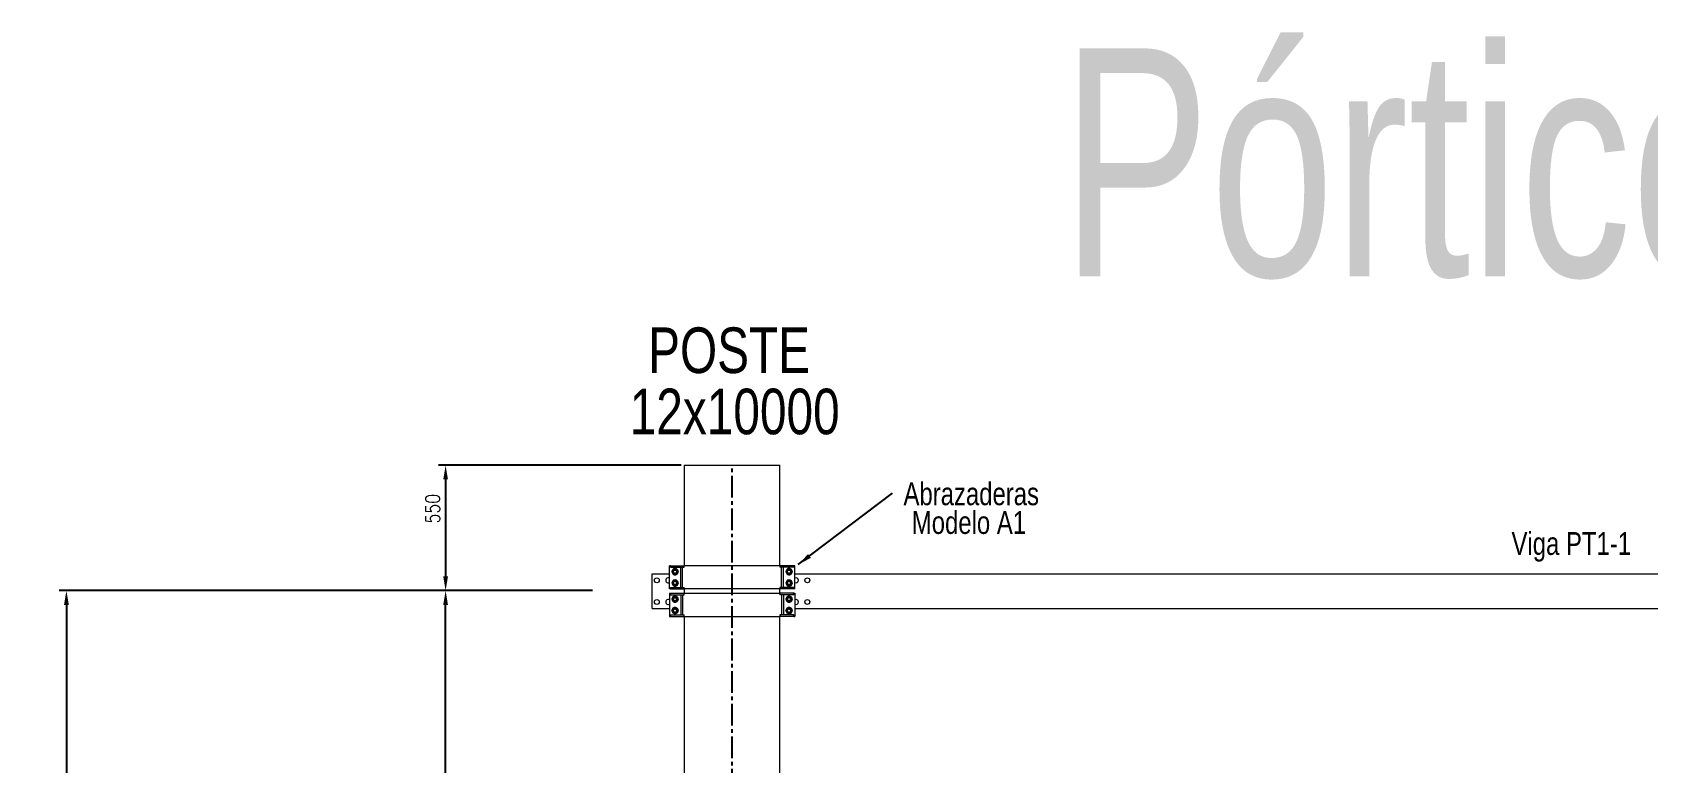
# Model space of a CAD drawing. Header units: millimetres. Extents: x 1587714 to 3094800, y -694377 to -413614.
# Drawn here: x 2022014 to 2029101, y -550489 to -547281 of the extents above; entities that cross this region are included whole.
import ezdxf
from ezdxf.enums import TextEntityAlignment as Align

# ---------------------------------------------------------------- set-up
doc = ezdxf.new("R2010")
doc.units = ezdxf.units.MM
doc.linetypes.add('CENTER2', pattern=[28.575, 19.05, -3.175, 3.175, -3.175])
for name, color, linetype in [('0_EJES', 1, 'CENTER2'), ('M0_EQUIPOS', 7, 'Continuous'), ('M2_PLBULONES', 2, 'Continuous'), ('M_DIM', 1, 'Continuous'), ('Textos catenaria', 7, 'Continuous')]:
    doc.layers.add(name, color=color, linetype=linetype)
doc.styles.add('ARIAL', font='arial.ttf', dxfattribs={"width": 0.8})
doc.styles.add('ROMANS', font='arial.ttf', dxfattribs={"width": 0.7})
doc.styles.add('STYLE-MSF', font='simplex.shx', dxfattribs={"width": 0.8})
doc.dimstyles.new('DIM1-25', dxfattribs={"dimscale": 25, "dimtxt": 2.5, "dimasz": 2.5, "dimexe": 1.25, "dimexo": 0.5, "dimgap": 1, "dimtad": 1, "dimdec": 1, "dimtxsty": 'STYLE-MSF', "dimcen": 2.5, "dimclrd": 8, "dimclre": 8, "dimclrt": 3, "dimaunit": 1, "dimadec": 1, "dimazin": 2, "dimtfac": 1, "dimtdec": 1, "dimtmove": 0, "dimatfit": 3, "dimfxl": 1, "dimlwd": -1, "dimlwe": -1, "dimarcsym": 0})

# ---------------------------------------------------------------- blocks, each defined once
blk = doc.blocks.new('*D104')
at = {"layer": 'Defpoints', "color": 0}
for p in [(2023826.2, -549729.8), (2024482.5, -549729.8), (2024482.5, -551919.8)]:
    blk.add_point(p, dxfattribs=at)
at = {"layer": 'M_DIM', "color": 8}
for p, q in [((2024470, -549729.8), (2023794.9, -549729.8)), ((2023826.2, -551857.3), (2023826.2, -549792.3)), ((2024470, -551919.8), (2023794.9, -551919.8))]:
    blk.add_line(p, q, dxfattribs=at)
for points in [[(2023815.8, -549792.3), (2023836.6, -549792.3), (2023826.2, -549729.8)], [(2023815.8, -551857.3), (2023836.6, -551857.3), (2023826.2, -551919.8)]]:
    blk.add_solid(points, dxfattribs=at)
at = {"layer": 'M_DIM', "color": 3, "insert": (2023769.9, -550824.8), "char_height": 62.5, "attachment_point": 5, "rotation": 90, "style": 'STYLE-MSF'}
blk.add_mtext('2190', dxfattribs=at)
blk = doc.blocks.new('*D105')
at = {"layer": 'Defpoints', "color": 0}
for p in [(2024482.5, -549729.8), (2022163.8, -558729.8), (2022163.8, -558729.8)]:
    blk.add_point(p, dxfattribs=at)
at = {"layer": 'M_DIM', "color": 8}
for p, q in [((2024470, -549729.8), (2022132.5, -549729.8)), ((2022163.8, -549792.3), (2022163.8, -558667.3)), ((2022151.3, -558729.8), (2022132.5, -558729.8))]:
    blk.add_line(p, q, dxfattribs=at)
for points in [[(2022153.3, -549792.3), (2022174.2, -549792.3), (2022163.8, -549729.8)], [(2022153.3, -558667.3), (2022174.2, -558667.3), (2022163.8, -558729.8)]]:
    blk.add_solid(points, dxfattribs=at)
at = {"layer": 'M_DIM', "color": 3, "insert": (2022107.5, -554229.8), "char_height": 62.5, "attachment_point": 5, "rotation": 90, "style": 'STYLE-MSF'}
blk.add_mtext('H7= 9000', dxfattribs=at)
blk = doc.blocks.new('*D106')
at = {"layer": 'Defpoints', "color": 0}
for p in [(2024872.1, -549179.8), (2023826.2, -549729.8), (2024482.5, -549729.8)]:
    blk.add_point(p, dxfattribs=at)
at = {"layer": 'M_DIM', "color": 8}
for p, q in [((2024859.6, -549179.8), (2023794.9, -549179.8)), ((2023826.2, -549242.3), (2023826.2, -549667.3)), ((2024470, -549729.8), (2023794.9, -549729.8))]:
    blk.add_line(p, q, dxfattribs=at)
for points in [[(2023815.8, -549242.3), (2023836.6, -549242.3), (2023826.2, -549179.8)], [(2023815.8, -549667.3), (2023836.6, -549667.3), (2023826.2, -549729.8)]]:
    blk.add_solid(points, dxfattribs=at)
at = {"layer": 'M_DIM', "color": 3, "insert": (2023769.9, -549370.3), "char_height": 62.5, "attachment_point": 5, "rotation": 90, "style": 'STYLE-MSF'}
blk.add_mtext('550', dxfattribs=at)

msp = doc.modelspace()

# ---------------------------------------------------------------- linework, layer by layer
at = {"layer": '0_EJES', "ltscale": 5}
msp.add_line((2025082.082, -561179.822), (2025082.082, -549179.822), dxfattribs=at)
at = {"layer": 'M0_EQUIPOS', "color": 1, "linetype": 'Continuous', "lineweight": 15}
for p, q in [((2024872.0819, -549179.822), (2024872.0819, -549620.7218)), ((2024872.0819, -549179.822), (2025292.082, -549179.822)), ((2025292.082, -549620.7218), (2025292.082, -549179.822)), ((2025292.082, -549620.7218), (2025292.082, -549579.822)), ((2024872.0819, -549842.9221), (2024872.0819, -551869.0219)), ((2025292.082, -550807.4846), (2025292.082, -549842.9221)), ((2025292.082, -551849.822), (2025292.082, -549842.9221))]:
    msp.add_line(p, q, dxfattribs=at)
at = {"layer": 'M0_EQUIPOS', "linetype": 'Continuous', "lineweight": 15}
for p, q in [((2024732.0825, -549808.022), (2024732.0825, -549655.6219)), ((2024732.0825, -549655.6219), (2024807.0823, -549655.6219)), ((2024807.0823, -549722.3219), (2024807.0823, -549620.7218)), ((2024811.6848, -549620.7218), (2024807.0823, -549620.7218)), ((2024811.6848, -549620.7218), (2024811.6848, -549627.0718)), ((2024811.6848, -549620.7218), (2024812.0653, -549620.7218)), ((2024811.6848, -549627.0718), (2024812.0653, -549627.0718)), ((2024812.0653, -549620.7218), (2024812.0653, -549627.0718)), ((2024812.0653, -549620.7218), (2024870.3691, -549620.7218)), ((2024812.0653, -549627.0718), (2024870.3691, -549627.0718)), ((2024856.7917, -549715.9719), (2024856.7917, -549627.0718)), ((2024864.7167, -549715.9719), (2024864.7167, -549627.0718)), ((2024870.3691, -549620.7218), (2024870.3691, -549627.0718)), ((2024870.3691, -549620.7218), (2024871.9894, -549620.7218)), ((2024870.3691, -549627.0718), (2024871.9894, -549627.0718)), ((2024871.9894, -549627.0718), (2024871.9894, -549620.7218)), ((2025292.1745, -549620.7218), (2024871.9894, -549620.7218)), ((2025292.1745, -549620.7218), (2025292.1745, -549627.0718)), ((2025293.7948, -549620.7218), (2025292.1745, -549620.7218)), ((2025293.7948, -549627.0718), (2025292.1745, -549627.0718)), ((2025293.7948, -549627.0718), (2025293.7948, -549620.7218)), ((2025352.0991, -549620.7218), (2025293.7948, -549620.7218)), ((2025352.0991, -549627.0718), (2025293.7948, -549627.0718)), ((2025299.4472, -549715.9719), (2025299.4472, -549627.0718)), ((2025307.3727, -549715.9719), (2025307.3727, -549627.0718)), ((2025352.0991, -549627.0718), (2025352.0991, -549620.7218)), ((2025352.4787, -549620.7218), (2025352.0991, -549620.7218)), ((2025352.4787, -549627.0718), (2025352.0991, -549627.0718)), ((2025352.4787, -549627.0718), (2025352.4787, -549620.7218)), ((2025357.082, -549620.7218), (2025352.4787, -549620.7218)), ((2025357.082, -549722.3219), (2025357.082, -549620.7218)), ((2025357.082, -549655.6219), (2025357.082, -549620.7218)), ((2025357.082, -549655.6219), (2032727.082, -549655.6219)), ((2025357.082, -549693.8385), (2025357.082, -549674.8056)), ((2024811.6848, -549722.3219), (2024807.0823, -549722.3219)), ((2024807.0823, -549741.322), (2024807.0823, -549842.9221)), ((2024807.0823, -549741.322), (2024811.6857, -549741.322)), ((2024811.6848, -549715.9719), (2024811.6848, -549722.3219)), ((2024811.6848, -549715.9719), (2024812.0653, -549715.9719)), ((2024811.6848, -549722.3219), (2024812.0653, -549722.3219)), ((2024811.6857, -549741.322), (2024811.6857, -549747.672)), ((2024811.6857, -549741.322), (2024812.0653, -549741.322)), ((2024811.6857, -549747.672), (2024812.0653, -549747.672)), ((2024812.0653, -549715.9719), (2024812.0653, -549722.3219)), ((2024812.0653, -549715.9719), (2024870.3691, -549715.9719)), ((2024812.0653, -549722.3219), (2024870.3691, -549722.3219)), ((2024812.0653, -549741.322), (2024812.0653, -549747.672)), ((2024812.0653, -549741.322), (2024870.3691, -549741.322)), ((2024812.0653, -549747.672), (2024870.3691, -549747.672)), ((2024856.7917, -549747.672), (2024856.7917, -549836.5721)), ((2024864.7167, -549747.672), (2024864.7167, -549836.5721)), ((2024870.3691, -549715.9719), (2024870.3691, -549722.3219)), ((2024870.3691, -549715.9719), (2024871.9894, -549715.9719)), ((2024870.3691, -549722.3219), (2024871.9894, -549722.3219)), ((2024870.3691, -549741.322), (2024870.3691, -549747.672)), ((2024870.3691, -549741.322), (2024871.9894, -549741.322)), ((2024870.3691, -549747.672), (2024871.9894, -549747.672)), ((2024871.9894, -549722.3219), (2024871.9894, -549715.9719)), ((2025292.1745, -549722.3219), (2024871.9894, -549722.3219)), ((2024871.9894, -549747.672), (2024871.9894, -549741.322)), ((2024871.9894, -549741.322), (2025292.1745, -549741.322)), ((2024872.0819, -549722.3219), (2024872.0819, -549741.322)), ((2025292.082, -549741.322), (2025292.082, -549722.3219)), ((2025292.1745, -549715.9719), (2025292.1745, -549722.3219)), ((2025293.7948, -549715.9719), (2025292.1745, -549715.9719)), ((2025293.7948, -549722.3219), (2025292.1745, -549722.3219)), ((2025292.1745, -549741.322), (2025292.1745, -549747.672)), ((2025293.7948, -549741.322), (2025292.1745, -549741.322)), ((2025293.7948, -549747.672), (2025292.1745, -549747.672)), ((2025293.7948, -549722.3219), (2025293.7948, -549715.9719)), ((2025352.0991, -549715.9719), (2025293.7948, -549715.9719)), ((2025352.0991, -549722.3219), (2025293.7948, -549722.3219)), ((2025293.7948, -549747.672), (2025293.7948, -549741.322)), ((2025352.0991, -549741.322), (2025293.7948, -549741.322)), ((2025352.0991, -549747.672), (2025293.7948, -549747.672)), ((2025299.4472, -549747.672), (2025299.4472, -549836.5721)), ((2025307.3727, -549747.672), (2025307.3727, -549836.5721)), ((2025352.0991, -549722.3219), (2025352.0991, -549715.9719)), ((2025352.4787, -549715.9719), (2025352.0991, -549715.9719)), ((2025352.4787, -549722.3219), (2025352.0991, -549722.3219)), ((2025352.0991, -549747.672), (2025352.0991, -549741.322)), ((2025352.4787, -549741.322), (2025352.0991, -549741.322)), ((2025352.4787, -549747.672), (2025352.0991, -549747.672)), ((2025352.4787, -549722.3219), (2025352.4787, -549715.9719)), ((2025357.082, -549722.3219), (2025352.4787, -549722.3219)), ((2025352.4787, -549747.672), (2025352.4787, -549741.322)), ((2025352.4787, -549741.322), (2025357.082, -549741.322)), ((2025357.082, -549741.322), (2025357.082, -549842.9221)), ((2024732.0825, -549808.022), (2024807.0823, -549808.022)), ((2025357.082, -549808.022), (2032727.0821, -549808.022)), ((2024807.0823, -549842.9221), (2024811.6857, -549842.9221)), ((2024811.6857, -549836.5721), (2024811.6857, -549842.9221)), ((2024811.6857, -549836.5721), (2024812.0653, -549836.5721)), ((2024811.6857, -549842.9221), (2024812.0653, -549842.9221)), ((2024812.0653, -549836.5721), (2024812.0653, -549842.9221)), ((2024812.0653, -549836.5721), (2024870.3691, -549836.5721)), ((2024812.0653, -549842.9221), (2024870.3691, -549842.9221)), ((2024870.3691, -549836.5721), (2024870.3691, -549842.9221)), ((2024870.3691, -549836.5721), (2024871.9894, -549836.5721)), ((2024870.3691, -549842.9221), (2024871.9894, -549842.9221)), ((2024871.9894, -549842.9221), (2024871.9894, -549836.5721)), ((2024871.9894, -549842.9221), (2025292.1745, -549842.9221)), ((2025292.1745, -549836.5721), (2025292.1745, -549842.9221)), ((2025293.7948, -549836.5721), (2025292.1745, -549836.5721)), ((2025293.7948, -549842.9221), (2025292.1745, -549842.9221)), ((2025293.7948, -549842.9221), (2025293.7948, -549836.5721)), ((2025352.0991, -549836.5721), (2025293.7948, -549836.5721)), ((2025352.0991, -549842.9221), (2025293.7948, -549842.9221)), ((2025352.0991, -549842.9221), (2025352.0991, -549836.5721)), ((2025352.4787, -549836.5721), (2025352.0991, -549836.5721)), ((2025352.4787, -549842.9221), (2025352.0991, -549842.9221)), ((2025352.4787, -549842.9221), (2025352.4787, -549836.5721)), ((2025352.4787, -549842.9221), (2025357.082, -549842.9221))]:
    msp.add_line(p, q, dxfattribs=at)
at = {"layer": 'M0_EQUIPOS', "color": 1, "linetype": 'Continuous', "lineweight": 15, "flags": 128}
msp.add_lwpolyline([(2025292.082, -549579.822), (2025292.082, -549579.822)], dxfattribs=at)
at = {"layer": 'M0_EQUIPOS', "linetype": 'Continuous', "lineweight": 15, "flags": 128}
msp.add_lwpolyline([(2025357.082, -549620.7218), (2025357.082, -549620.7218)], dxfattribs=at)
at = {"layer": 'M0_EQUIPOS', "linetype": 'Continuous', "lineweight": 15}
for centre in [(2024752.0821, -549684.322), (2025412.0821, -549684.322), (2024752.0821, -549779.322), (2025412.0821, -549779.322)]:
    msp.add_circle(centre, 10.75, dxfattribs=at)
for centre, start, end in [((2024802.0821, -549684.322), 62.28198131, 297.71801869), ((2025362.0821, -549684.322), 0, 117.71747669), ((2025362.0821, -549684.322), 242.28252331, 0), ((2024802.0821, -549779.322), 62.28226308, 297.71773692), ((2025362.0821, -549779.322), 0, 117.71775846), ((2025362.0821, -549779.322), 242.28224154, 0)]:
    msp.add_arc(centre, 10.75, start, end, dxfattribs=at)
at = {"layer": 'M2_PLBULONES', "linetype": 'Continuous', "lineweight": 15}
for p, q in [((2024841.5243, -549654.1681), (2024842.7316, -549655.1456)), ((2024842.4741, -549652.522), (2024843.9495, -549653.3737)), ((2025341.5238, -549654.1681), (2025342.7316, -549655.1456)), ((2025342.4741, -549652.522), (2025343.9495, -549653.3737)), ((2024841.5243, -549704.1678), (2024842.7316, -549705.1458)), ((2024842.4741, -549702.5222), (2024843.9495, -549703.3738)), ((2025341.5238, -549704.1678), (2025342.7316, -549705.1458)), ((2025342.4741, -549702.5222), (2025343.9495, -549703.3738)), ((2024821.6898, -549761.1222), (2024820.2144, -549760.2705)), ((2024821.6898, -549811.1219), (2024820.2144, -549810.2702)), ((2024822.6396, -549759.4761), (2024821.4323, -549758.4981)), ((2024822.6396, -549809.4758), (2024821.4323, -549808.4983)), ((2025321.6898, -549761.1222), (2025320.2144, -549760.2705)), ((2025321.6898, -549811.1219), (2025320.2144, -549810.2702)), ((2025322.6401, -549759.4761), (2025321.4327, -549758.4981)), ((2025322.6401, -549809.4758), (2025321.4327, -549808.4983))]:
    msp.add_line(p, q, dxfattribs=at)
for centre, radius in [((2024832.082, -549646.522), 8), ((2024832.082, -549646.522), 6.8985), ((2025332.082, -549646.522), 8), ((2025332.082, -549646.522), 6.8985), ((2024832.082, -549696.522), 8), ((2024832.082, -549696.522), 6.8985), ((2025332.082, -549696.522), 8), ((2025332.082, -549696.522), 6.8985), ((2024832.0821, -549767.122), 8), ((2024832.0821, -549817.122), 8), ((2024832.0821, -549767.122), 6.8985), ((2024832.0821, -549817.122), 6.8985), ((2025332.0821, -549767.122), 8), ((2025332.0821, -549817.122), 8), ((2025332.0821, -549767.122), 6.8985), ((2025332.0821, -549817.122), 6.8985)]:
    msp.add_circle(centre, radius, dxfattribs=at)
for centre, radius, start, end in [((2024832.082, -549646.522), 13.7033, 122.31893797, 177.68910133), ((2024832.082, -549646.522), 13.7033, 182.44451243, 237.53287149), ((2024832.082, -549646.522), 12, 150, 210), ((2024832.082, -549646.522), 12, 90, 150), ((2024832.082, -549646.522), 12, 210, 270), ((2024832.082, -549696.522), 12, 90, 150), ((2024832.082, -549646.522), 13.7033, 61.24114836, 118.42883703), ((2024832.082, -549696.522), 13.7033, 61.24114836, 118.42883703), ((2024832.082, -549646.522), 13.7033, 241.86369027, 298.43556847), ((2024832.082, -549646.522), 12, 30, 90), ((2024832.082, -549646.522), 12, 270, 330), ((2024832.082, -549696.522), 12, 30, 90), ((2024832.082, -549646.522), 13.7033, 301.56654859, 321), ((2024832.082, -549646.522), 13.7033, 2.11359695, 57.97025944), ((2024832.082, -549646.522), 12, 330, 30), ((2024832.082, -549646.522), 13.7033, 330, 357.49771208), ((2025332.082, -549646.522), 13.7033, 122.31893797, 177.68910133), ((2025332.082, -549646.522), 13.7033, 182.44451243, 237.53287149), ((2025332.082, -549646.522), 12, 150, 210), ((2025332.082, -549646.522), 12, 90, 150), ((2025332.082, -549646.522), 12, 210, 270), ((2025332.082, -549696.522), 12, 90, 150), ((2025332.082, -549646.522), 13.7033, 61.12810378, 118.87189622), ((2025332.082, -549696.522), 13.7033, 61.12810378, 118.87189622), ((2025332.082, -549646.522), 13.7033, 241.86369027, 298.87189622), ((2025332.082, -549646.522), 12, 30, 90), ((2025332.082, -549646.522), 12, 270, 330), ((2025332.082, -549696.522), 12, 30, 90), ((2025332.082, -549646.522), 13.7033, 301.12810379, 321), ((2025332.082, -549646.522), 13.7033, 2.11359695, 57.97025944), ((2025332.082, -549646.522), 12, 330, 30), ((2025332.082, -549646.522), 13.7033, 330, 357.49771208), ((2024832.082, -549696.522), 13.7033, 122.31893797, 177.68910133), ((2024832.082, -549696.522), 13.7033, 182.44451243, 237.53287149), ((2024832.082, -549696.522), 12, 150, 210), ((2024832.0821, -549767.122), 13.7033, 121.56654859, 141), ((2024832.082, -549696.522), 12, 210, 270), ((2024832.0821, -549767.122), 12, 90, 150), ((2024832.0821, -549767.122), 13.7033, 61.86369027, 118.43556847), ((2024832.082, -549696.522), 13.7033, 241.86369027, 298.43556847), ((2024832.082, -549696.522), 12, 270, 330), ((2024832.0821, -549767.122), 12, 30, 90), ((2024832.082, -549696.522), 13.7033, 301.56654859, 321), ((2024832.082, -549696.522), 13.7033, 2.11359695, 57.97025944), ((2024832.082, -549696.522), 12, 330, 30), ((2024832.082, -549696.522), 13.7033, 330, 357.49771208), ((2025332.082, -549696.522), 13.7033, 122.31893797, 177.68910133), ((2025332.082, -549696.522), 13.7033, 182.44451243, 237.53287149), ((2025332.082, -549696.522), 12, 150, 210), ((2025332.0821, -549767.122), 13.7033, 121.56654859, 141), ((2025332.082, -549696.522), 12, 210, 270), ((2025332.0821, -549767.122), 12, 90, 150), ((2025332.0821, -549767.122), 13.7033, 61.86369027, 118.43556847), ((2025332.082, -549696.522), 13.7033, 241.86369027, 298.87189622), ((2025332.082, -549696.522), 12, 270, 330), ((2025332.0821, -549767.122), 12, 30, 90), ((2025332.082, -549696.522), 13.7033, 301.12810379, 321), ((2025332.082, -549696.522), 13.7033, 2.11359695, 57.97025944), ((2025332.082, -549696.522), 12, 330, 30), ((2025332.082, -549696.522), 13.7033, 330, 357.49771208), ((2024832.0821, -549767.122), 13.7033, 182.11359695, 237.97025944), ((2024832.0821, -549817.122), 13.7033, 182.11359695, 237.97025944), ((2024832.0821, -549767.122), 13.7033, 150, 177.49771208), ((2024832.0821, -549817.122), 13.7033, 150, 177.49771208), ((2024832.0821, -549767.122), 12, 150, 210), ((2024832.0821, -549817.122), 12, 150, 210), ((2024832.0821, -549817.122), 13.7033, 121.56654859, 141), ((2024832.0821, -549767.122), 12, 210, 270), ((2024832.0821, -549817.122), 12, 90, 150), ((2024832.0821, -549817.122), 12, 210, 270), ((2024832.0821, -549767.122), 13.7033, 241.24114836, 298.42883703), ((2024832.0821, -549817.122), 13.7033, 61.86369027, 118.43556847), ((2024832.0821, -549767.122), 12, 270, 330), ((2024832.0821, -549817.122), 12, 30, 90), ((2024832.0821, -549817.122), 12, 270, 330), ((2024832.0821, -549767.122), 13.7033, 302.31893797, 357.68910133), ((2024832.0821, -549817.122), 13.7033, 302.31893797, 357.68910133), ((2024832.0821, -549767.122), 13.7033, 2.44451243, 57.53287149), ((2024832.0821, -549817.122), 13.7033, 2.44451243, 57.53287149), ((2024832.0821, -549767.122), 12, 330, 30), ((2024832.0821, -549817.122), 12, 330, 30), ((2025332.0821, -549767.122), 13.7033, 182.11359695, 237.97025944), ((2025332.0821, -549817.122), 13.7033, 182.11359695, 237.97025944), ((2025332.0821, -549767.122), 13.7033, 150, 177.49771208), ((2025332.0821, -549817.122), 13.7033, 150, 177.49771208), ((2025332.0821, -549767.122), 12, 150, 210), ((2025332.0821, -549817.122), 12, 150, 210), ((2025332.0821, -549817.122), 13.7033, 121.56654859, 141), ((2025332.0821, -549767.122), 12, 210, 270), ((2025332.0821, -549817.122), 12, 90, 150), ((2025332.0821, -549817.122), 12, 210, 270), ((2025332.0821, -549767.122), 13.7033, 241.24114836, 298.42883703), ((2025332.0821, -549817.122), 13.7033, 61.86369027, 118.43556847), ((2025332.0821, -549767.122), 12, 270, 330), ((2025332.0821, -549817.122), 12, 30, 90), ((2025332.0821, -549817.122), 12, 270, 330), ((2025332.0821, -549767.122), 13.7033, 302.31893797, 357.68910133), ((2025332.0821, -549817.122), 13.7033, 302.31893797, 357.68910133), ((2025332.0821, -549767.122), 13.7033, 2.44451243, 57.53287149), ((2025332.0821, -549817.122), 13.7033, 2.44451243, 57.53287149), ((2025332.0821, -549767.122), 12, 330, 30), ((2025332.0821, -549817.122), 12, 330, 30), ((2024832.0821, -549817.122), 13.7033, 241.24114836, 298.42883703), ((2025332.0821, -549817.122), 13.7033, 241.24114836, 298.42883703)]:
    msp.add_arc(centre, radius, start, end, dxfattribs=at)
for points, knots in [([(2024818.226, -549646.522), (2024818.7884, -549645.5475), (2024819.9234, -549643.5805), (2024821.0974, -549641.5477), (2024821.6898, -549640.5219)], [0, 0, 0, 0, 0.495443141, 1, 1, 1, 1]), ([(2024818.226, -549646.522), (2024818.5165, -549647.0258), (2024819.6446, -549648.9821), (2024820.8183, -549651.0136), (2024821.6898, -549652.522)], [0, 0, 0, 0, 0.25751606, 1, 1, 1, 1]), ([(2024821.6898, -549640.5219), (2024821.7718, -549640.3797), (2024822.3929, -549639.3023), (2024823.5665, -549637.2724), (2024824.6213, -549635.4443), (2024825.1535, -549634.5219)], [0, 0, 0, 0, 0.070082592, 0.530790024, 1, 1, 1, 1]), ([(2024821.6898, -549652.522), (2024822.0046, -549653.0675), (2024823.1767, -549655.0987), (2024824.3184, -549657.0759), (2024825.1535, -549658.5221)], [0, 0, 0, 0, 0.268585812, 1, 1, 1, 1]), ([(2024821.6898, -549690.5221), (2024821.7718, -549690.3799), (2024822.3929, -549689.3025), (2024823.5665, -549687.2726), (2024824.6213, -549685.4445), (2024825.1535, -549684.5221)], [0, 0, 0, 0, 0.070082592, 0.530790024, 1, 1, 1, 1]), ([(2024825.1535, -549634.5219), (2024826.2789, -549634.5219), (2024828.55, -549634.5219), (2024830.8977, -549634.5219), (2024832.082, -549634.5219)], [0, 0, 0, 0, 0.495546871, 1, 1, 1, 1]), ([(2024832.082, -549658.5221), (2024831.9176, -549658.5221), (2024830.674, -549658.5221), (2024828.3291, -549658.5221), (2024826.2186, -549658.5221), (2024825.1535, -549658.5221)], [0, 0, 0, 0, 0.070140373, 0.530766063, 1, 1, 1, 1]), ([(2024825.1535, -549684.5221), (2024826.2789, -549684.5221), (2024828.55, -549684.5221), (2024830.8977, -549684.5221), (2024832.082, -549684.5221)], [0, 0, 0, 0, 0.495546871, 1, 1, 1, 1]), ([(2024832.082, -549634.5219), (2024832.2463, -549634.5219), (2024833.4899, -549634.5219), (2024835.8348, -549634.5219), (2024837.9453, -549634.5219), (2024839.0104, -549634.5219)], [0, 0, 0, 0, 0.070140373, 0.530766063, 1, 1, 1, 1]), ([(2024839.0104, -549658.5221), (2024837.8853, -549658.5221), (2024835.6142, -549658.5221), (2024833.2666, -549658.5221), (2024832.082, -549658.5221)], [0, 0, 0, 0, 0.4954131461, 1, 1, 1, 1]), ([(2024832.082, -549684.5221), (2024832.2463, -549684.5221), (2024833.4899, -549684.5221), (2024835.8348, -549684.5221), (2024837.9453, -549684.5221), (2024839.0104, -549684.5221)], [0, 0, 0, 0, 0.070140373, 0.530766063, 1, 1, 1, 1]), ([(2024839.0104, -549634.5219), (2024839.3013, -549635.0257), (2024840.4304, -549636.9814), (2024841.6034, -549639.0134), (2024842.4741, -549640.5219)], [0, 0, 0, 0, 0.2575822, 1, 1, 1, 1]), ([(2024842.4741, -549652.522), (2024842.3921, -549652.6643), (2024841.771, -549653.7417), (2024840.5974, -549655.7716), (2024839.5426, -549657.5997), (2024839.0104, -549658.5221)], [0, 0, 0, 0, 0.070082592, 0.530790024, 1, 1, 1, 1]), ([(2024839.0104, -549684.5221), (2024839.3013, -549685.0257), (2024840.4307, -549686.9812), (2024841.6034, -549689.0133), (2024842.4741, -549690.5221)], [0, 0, 0, 0, 0.257524906, 1, 1, 1, 1]), ([(2024842.4741, -549640.5219), (2024842.7893, -549641.0674), (2024843.9625, -549643.0981), (2024845.104, -549645.0757), (2024845.9388, -549646.522)], [0, 0, 0, 0, 0.268635403, 1, 1, 1, 1]), ([(2024845.9388, -549646.522), (2024845.3761, -549647.4965), (2024844.2404, -549649.4632), (2024843.0664, -549651.4963), (2024842.4741, -549652.522)], [0, 0, 0, 0, 0.495476504, 1, 1, 1, 1]), ([(2025318.2255, -549646.522), (2025318.7881, -549645.5475), (2025319.9234, -549643.5807), (2025321.0974, -549641.5477), (2025321.6898, -549640.5219)], [0, 0, 0, 0, 0.495459821, 1, 1, 1, 1]), ([(2025318.2255, -549646.522), (2025318.5164, -549647.0257), (2025319.6456, -549648.9816), (2025320.8188, -549651.0135), (2025321.6898, -549652.522)], [0, 0, 0, 0, 0.257573517, 1, 1, 1, 1]), ([(2025321.6898, -549640.5219), (2025321.7719, -549640.3797), (2025322.394, -549639.3028), (2025323.566, -549637.2719), (2025324.6214, -549635.4442), (2025325.154, -549634.5219)], [0, 0, 0, 0, 0.070114168, 0.530772562, 1, 1, 1, 1]), ([(2025321.6898, -549652.522), (2025322.0047, -549653.0675), (2025323.1774, -549655.0984), (2025324.319, -549657.0758), (2025325.154, -549658.5221)], [0, 0, 0, 0, 0.2686106038, 1, 1, 1, 1]), ([(2025321.6898, -549690.5221), (2025321.7719, -549690.3799), (2025322.394, -549689.303), (2025323.566, -549687.2721), (2025324.6214, -549685.4444), (2025325.154, -549684.5221)], [0, 0, 0, 0, 0.070114168, 0.530772562, 1, 1, 1, 1]), ([(2025325.154, -549634.5219), (2025326.2791, -549634.5219), (2025328.55, -549634.5219), (2025330.8975, -549634.5219), (2025332.082, -549634.5219)], [0, 0, 0, 0, 0.495446642, 1, 1, 1, 1]), ([(2025332.082, -549658.5221), (2025331.9178, -549658.5221), (2025330.6741, -549658.5221), (2025328.3294, -549658.5221), (2025326.2189, -549658.5221), (2025325.154, -549658.5221)], [0, 0, 0, 0, 0.0700772011, 0.5308009789, 1, 1, 1, 1]), ([(2025325.154, -549684.5221), (2025326.2791, -549684.5221), (2025328.55, -549684.5221), (2025330.8975, -549684.5221), (2025332.082, -549684.5221)], [0, 0, 0, 0, 0.495446642, 1, 1, 1, 1]), ([(2025332.082, -549634.5219), (2025332.2463, -549634.5219), (2025333.4899, -549634.5219), (2025335.8348, -549634.5219), (2025337.9453, -549634.5219), (2025339.0104, -549634.5219)], [0, 0, 0, 0, 0.070140373, 0.530766063, 1, 1, 1, 1]), ([(2025339.0104, -549658.5221), (2025337.8851, -549658.5221), (2025335.6141, -549658.5221), (2025333.2664, -549658.5221), (2025332.082, -549658.5221)], [0, 0, 0, 0, 0.495480008, 1, 1, 1, 1]), ([(2025332.082, -549684.5221), (2025332.2463, -549684.5221), (2025333.4899, -549684.5221), (2025335.8348, -549684.5221), (2025337.9453, -549684.5221), (2025339.0104, -549684.5221)], [0, 0, 0, 0, 0.070140373, 0.530766063, 1, 1, 1, 1]), ([(2025339.0104, -549634.5219), (2025339.3011, -549635.0257), (2025340.4297, -549636.9817), (2025341.603, -549639.0135), (2025342.4741, -549640.5219)], [0, 0, 0, 0, 0.257549125, 1, 1, 1, 1]), ([(2025342.4741, -549652.522), (2025342.3921, -549652.6643), (2025341.771, -549653.7417), (2025340.5974, -549655.7716), (2025339.5426, -549657.5997), (2025339.0104, -549658.5221)], [0, 0, 0, 0, 0.070082592, 0.530790024, 1, 1, 1, 1]), ([(2025339.0104, -549684.5221), (2025339.3011, -549685.0257), (2025340.43, -549686.9815), (2025341.6031, -549689.0134), (2025342.4741, -549690.5221)], [0, 0, 0, 0, 0.257491826, 1, 1, 1, 1]), ([(2025342.4741, -549640.5219), (2025342.7891, -549641.0675), (2025343.9618, -549643.0983), (2025345.1034, -549645.0757), (2025345.9384, -549646.522)], [0, 0, 0, 0, 0.2686106038, 1, 1, 1, 1]), ([(2025345.9384, -549646.522), (2025345.3758, -549647.4965), (2025344.2405, -549649.4633), (2025343.0665, -549651.4963), (2025342.4741, -549652.522)], [0, 0, 0, 0, 0.495459821, 1, 1, 1, 1]), ([(2024818.226, -549696.5222), (2024818.7884, -549695.5477), (2024819.9234, -549693.5807), (2024821.0974, -549691.5478), (2024821.6898, -549690.5221)], [0, 0, 0, 0, 0.495443141, 1, 1, 1, 1]), ([(2024818.226, -549696.5222), (2024818.5165, -549697.0258), (2024819.6449, -549698.9819), (2024820.8184, -549701.0136), (2024821.6898, -549702.5222)], [0, 0, 0, 0, 0.2574587565, 1, 1, 1, 1]), ([(2024821.6898, -549702.5222), (2024822.0046, -549703.0677), (2024823.1766, -549705.0987), (2024824.3184, -549707.0758), (2024825.1535, -549708.5218)], [0, 0, 0, 0, 0.268601306, 1, 1, 1, 1]), ([(2024821.6898, -549761.1222), (2024821.7718, -549760.9799), (2024822.3929, -549759.9024), (2024823.5662, -549757.8723), (2024824.6212, -549756.0443), (2024825.1535, -549755.1221)], [0, 0, 0, 0, 0.070082505, 0.530847825, 1, 1, 1, 1]), ([(2024832.082, -549708.5218), (2024831.9176, -549708.5218), (2024830.674, -549708.5218), (2024828.3291, -549708.5218), (2024826.2186, -549708.5218), (2024825.1535, -549708.5218)], [0, 0, 0, 0, 0.070140373, 0.530766063, 1, 1, 1, 1]), ([(2024825.1535, -549755.1221), (2024826.2789, -549755.1221), (2024828.55, -549755.1221), (2024830.8977, -549755.1221), (2024832.082, -549755.1221)], [0, 0, 0, 0, 0.495546871, 1, 1, 1, 1]), ([(2024839.0104, -549708.5218), (2024837.8853, -549708.5218), (2024835.6142, -549708.5218), (2024833.2666, -549708.5218), (2024832.082, -549708.5218)], [0, 0, 0, 0, 0.4954131461, 1, 1, 1, 1]), ([(2024832.082, -549755.1221), (2024832.2463, -549755.1221), (2024833.4899, -549755.1221), (2024835.8348, -549755.1221), (2024837.9453, -549755.1221), (2024839.0104, -549755.1221)], [0, 0, 0, 0, 0.070140373, 0.530766063, 1, 1, 1, 1]), ([(2024842.4741, -549702.5222), (2024842.3921, -549702.6643), (2024841.7705, -549703.7414), (2024840.5979, -549705.7717), (2024839.5427, -549707.5996), (2024839.0104, -549708.5218)], [0, 0, 0, 0, 0.070027866, 0.530820259, 1, 1, 1, 1]), ([(2024842.4741, -549761.1222), (2024842.1593, -549760.5765), (2024840.9876, -549758.5452), (2024839.8456, -549756.5681), (2024839.0104, -549755.1221)], [0, 0, 0, 0, 0.268644259, 1, 1, 1, 1]), ([(2024842.4741, -549690.5221), (2024842.7893, -549691.0676), (2024843.9625, -549693.0983), (2024845.104, -549695.0759), (2024845.9388, -549696.5222)], [0, 0, 0, 0, 0.268635403, 1, 1, 1, 1]), ([(2024845.9388, -549696.5222), (2024845.3761, -549697.4965), (2024844.2402, -549699.4631), (2024843.0664, -549701.4963), (2024842.4741, -549702.5222)], [0, 0, 0, 0, 0.495418603, 1, 1, 1, 1]), ([(2025318.2255, -549696.5222), (2025318.7881, -549695.5477), (2025319.9234, -549693.5809), (2025321.0974, -549691.5479), (2025321.6898, -549690.5221)], [0, 0, 0, 0, 0.495459821, 1, 1, 1, 1]), ([(2025318.2255, -549696.5222), (2025318.5164, -549697.0258), (2025319.6459, -549698.9814), (2025320.8189, -549701.0134), (2025321.6898, -549702.5222)], [0, 0, 0, 0, 0.257516226, 1, 1, 1, 1]), ([(2025321.6898, -549702.5222), (2025322.0047, -549703.0677), (2025323.1773, -549705.0985), (2025324.319, -549707.0757), (2025325.154, -549708.5218)], [0, 0, 0, 0, 0.268626098, 1, 1, 1, 1]), ([(2025321.6898, -549761.1222), (2025321.7719, -549760.9799), (2025322.3941, -549759.903), (2025323.5657, -549757.8718), (2025324.6214, -549756.0442), (2025325.154, -549755.1221)], [0, 0, 0, 0, 0.070114081, 0.53083036, 1, 1, 1, 1]), ([(2025332.082, -549708.5218), (2025331.9178, -549708.5218), (2025330.6741, -549708.5218), (2025328.3294, -549708.5218), (2025326.2189, -549708.5218), (2025325.154, -549708.5218)], [0, 0, 0, 0, 0.0700772011, 0.5308009789, 1, 1, 1, 1]), ([(2025325.154, -549755.1221), (2025326.2791, -549755.1221), (2025328.55, -549755.1221), (2025330.8975, -549755.1221), (2025332.082, -549755.1221)], [0, 0, 0, 0, 0.495446642, 1, 1, 1, 1]), ([(2025339.0104, -549708.5218), (2025337.8851, -549708.5218), (2025335.6141, -549708.5218), (2025333.2664, -549708.5218), (2025332.082, -549708.5218)], [0, 0, 0, 0, 0.495480008, 1, 1, 1, 1]), ([(2025332.082, -549755.1221), (2025332.2463, -549755.1221), (2025333.4899, -549755.1221), (2025335.8348, -549755.1221), (2025337.9453, -549755.1221), (2025339.0104, -549755.1221)], [0, 0, 0, 0, 0.070140373, 0.530766063, 1, 1, 1, 1]), ([(2025342.4741, -549702.5222), (2025342.3921, -549702.6643), (2025341.7705, -549703.7414), (2025340.5979, -549705.7717), (2025339.5427, -549707.5996), (2025339.0104, -549708.5218)], [0, 0, 0, 0, 0.070027866, 0.530820259, 1, 1, 1, 1]), ([(2025342.4741, -549761.1222), (2025342.1592, -549760.5765), (2025340.9869, -549758.5455), (2025339.8453, -549756.5682), (2025339.0104, -549755.1221)], [0, 0, 0, 0, 0.268677991, 1, 1, 1, 1]), ([(2025342.4741, -549690.5221), (2025342.7891, -549691.0676), (2025343.9618, -549693.0985), (2025345.1034, -549695.0759), (2025345.9384, -549696.5222)], [0, 0, 0, 0, 0.2686106038, 1, 1, 1, 1]), ([(2025345.9384, -549696.5222), (2025345.3758, -549697.4965), (2025344.2402, -549699.4632), (2025343.0664, -549701.4963), (2025342.4741, -549702.5222)], [0, 0, 0, 0, 0.495401916, 1, 1, 1, 1]), ([(2024818.226, -549767.1222), (2024818.7884, -549766.1477), (2024819.9234, -549764.1808), (2024821.0974, -549762.1479), (2024821.6898, -549761.1222)], [0, 0, 0, 0, 0.495443141, 1, 1, 1, 1]), ([(2024821.6898, -549773.1218), (2024821.3746, -549772.5763), (2024820.2015, -549770.5459), (2024819.0605, -549768.5684), (2024818.226, -549767.1222)], [0, 0, 0, 0, 0.268668793, 1, 1, 1, 1]), ([(2024818.226, -549817.1219), (2024818.7884, -549816.1474), (2024819.9234, -549814.1805), (2024821.0974, -549812.1476), (2024821.6898, -549811.1219)], [0, 0, 0, 0, 0.495443141, 1, 1, 1, 1]), ([(2024821.6898, -549823.122), (2024821.3746, -549822.5765), (2024820.2015, -549820.546), (2024819.0605, -549818.5683), (2024818.226, -549817.1219)], [0, 0, 0, 0, 0.268653294, 1, 1, 1, 1]), ([(2024825.1535, -549779.1218), (2024824.8626, -549778.6182), (2024823.7332, -549776.6627), (2024822.5605, -549774.6306), (2024821.6898, -549773.1218)], [0, 0, 0, 0, 0.257524906, 1, 1, 1, 1]), ([(2024821.6898, -549811.1219), (2024821.7718, -549810.9796), (2024822.3929, -549809.9022), (2024823.5665, -549807.8723), (2024824.6213, -549806.0442), (2024825.1535, -549805.1218)], [0, 0, 0, 0, 0.070082592, 0.530790024, 1, 1, 1, 1]), ([(2024825.1535, -549829.122), (2024824.8627, -549828.6182), (2024823.7335, -549826.6625), (2024822.5606, -549824.6305), (2024821.6898, -549823.122)], [0, 0, 0, 0, 0.2575822, 1, 1, 1, 1]), ([(2024832.082, -549779.1218), (2024831.9176, -549779.1218), (2024830.674, -549779.1218), (2024828.3291, -549779.1218), (2024826.2186, -549779.1218), (2024825.1535, -549779.1218)], [0, 0, 0, 0, 0.070140373, 0.530766063, 1, 1, 1, 1]), ([(2024825.1535, -549805.1218), (2024826.2789, -549805.1218), (2024828.55, -549805.1218), (2024830.8977, -549805.1218), (2024832.082, -549805.1218)], [0, 0, 0, 0, 0.495546871, 1, 1, 1, 1]), ([(2024839.0104, -549779.1218), (2024837.8853, -549779.1218), (2024835.6142, -549779.1218), (2024833.2666, -549779.1218), (2024832.082, -549779.1218)], [0, 0, 0, 0, 0.4954131461, 1, 1, 1, 1]), ([(2024832.082, -549805.1218), (2024832.2463, -549805.1218), (2024833.4899, -549805.1218), (2024835.8348, -549805.1218), (2024837.9453, -549805.1218), (2024839.0104, -549805.1218)], [0, 0, 0, 0, 0.070140373, 0.530766063, 1, 1, 1, 1]), ([(2024842.4741, -549773.1218), (2024842.3921, -549773.264), (2024841.771, -549774.3416), (2024840.5977, -549776.3717), (2024839.5427, -549778.1996), (2024839.0104, -549779.1218)], [0, 0, 0, 0, 0.070082505, 0.530847825, 1, 1, 1, 1]), ([(2024842.4741, -549811.1219), (2024842.1593, -549810.5764), (2024840.9872, -549808.5452), (2024839.8455, -549806.568), (2024839.0104, -549805.1218)], [0, 0, 0, 0, 0.268585812, 1, 1, 1, 1]), ([(2024842.4741, -549823.122), (2024842.3921, -549823.2642), (2024841.771, -549824.3416), (2024840.5974, -549826.3715), (2024839.5426, -549828.1996), (2024839.0104, -549829.122)], [0, 0, 0, 0, 0.070082592, 0.530790024, 1, 1, 1, 1]), ([(2024845.9388, -549767.1222), (2024845.648, -549766.6184), (2024844.5188, -549764.6626), (2024843.3453, -549762.6307), (2024842.4741, -549761.1222)], [0, 0, 0, 0, 0.257564834, 1, 1, 1, 1]), ([(2024845.9388, -549767.1222), (2024845.3761, -549768.0965), (2024844.2403, -549770.063), (2024843.0664, -549772.096), (2024842.4741, -549773.1218)], [0, 0, 0, 0, 0.495447611, 1, 1, 1, 1]), ([(2024845.9388, -549817.1219), (2024845.648, -549816.6182), (2024844.5188, -549814.6623), (2024843.3453, -549812.6304), (2024842.4741, -549811.1219)], [0, 0, 0, 0, 0.257564834, 1, 1, 1, 1]), ([(2024845.9388, -549817.1219), (2024845.3761, -549818.0964), (2024844.2404, -549820.0631), (2024843.0664, -549822.0962), (2024842.4741, -549823.122)], [0, 0, 0, 0, 0.495476504, 1, 1, 1, 1]), ([(2025318.2255, -549767.1222), (2025318.7881, -549766.1477), (2025319.9234, -549764.1809), (2025321.0974, -549762.1479), (2025321.6898, -549761.1222)], [0, 0, 0, 0, 0.495459821, 1, 1, 1, 1]), ([(2025321.6898, -549773.1218), (2025321.3748, -549772.5763), (2025320.2022, -549770.5455), (2025319.0605, -549768.5683), (2025318.2255, -549767.1222)], [0, 0, 0, 0, 0.268626098, 1, 1, 1, 1]), ([(2025318.2255, -549817.1219), (2025318.7881, -549816.1474), (2025319.9234, -549814.1806), (2025321.0974, -549812.1476), (2025321.6898, -549811.1219)], [0, 0, 0, 0, 0.495459821, 1, 1, 1, 1]), ([(2025321.6898, -549823.122), (2025321.3748, -549822.5764), (2025320.2022, -549820.5456), (2025319.0605, -549818.5682), (2025318.2255, -549817.1219)], [0, 0, 0, 0, 0.2686106038, 1, 1, 1, 1]), ([(2025325.154, -549779.1218), (2025324.8631, -549778.6182), (2025323.7336, -549776.6626), (2025322.5607, -549774.6305), (2025321.6898, -549773.1218)], [0, 0, 0, 0, 0.257516226, 1, 1, 1, 1]), ([(2025321.6898, -549811.1219), (2025321.7719, -549810.9796), (2025322.394, -549809.9028), (2025323.566, -549807.8719), (2025324.6214, -549806.0441), (2025325.154, -549805.1218)], [0, 0, 0, 0, 0.070114168, 0.530772562, 1, 1, 1, 1]), ([(2025325.154, -549829.122), (2025324.8631, -549828.6182), (2025323.7339, -549826.6624), (2025322.5608, -549824.6305), (2025321.6898, -549823.122)], [0, 0, 0, 0, 0.257573517, 1, 1, 1, 1]), ([(2025332.082, -549779.1218), (2025331.9178, -549779.1218), (2025330.6741, -549779.1218), (2025328.3294, -549779.1218), (2025326.2189, -549779.1218), (2025325.154, -549779.1218)], [0, 0, 0, 0, 0.0700772011, 0.5308009789, 1, 1, 1, 1]), ([(2025325.154, -549805.1218), (2025326.2791, -549805.1218), (2025328.55, -549805.1218), (2025330.8975, -549805.1218), (2025332.082, -549805.1218)], [0, 0, 0, 0, 0.495446642, 1, 1, 1, 1]), ([(2025339.0104, -549779.1218), (2025337.8851, -549779.1218), (2025335.6141, -549779.1218), (2025333.2664, -549779.1218), (2025332.082, -549779.1218)], [0, 0, 0, 0, 0.495480008, 1, 1, 1, 1]), ([(2025332.082, -549805.1218), (2025332.2463, -549805.1218), (2025333.4899, -549805.1218), (2025335.8348, -549805.1218), (2025337.9453, -549805.1218), (2025339.0104, -549805.1218)], [0, 0, 0, 0, 0.070140373, 0.530766063, 1, 1, 1, 1]), ([(2025342.4741, -549773.1218), (2025342.3921, -549773.264), (2025341.771, -549774.3416), (2025340.5977, -549776.3717), (2025339.5427, -549778.1996), (2025339.0104, -549779.1218)], [0, 0, 0, 0, 0.070082505, 0.530847825, 1, 1, 1, 1]), ([(2025342.4741, -549811.1219), (2025342.1592, -549810.5764), (2025340.9865, -549808.5456), (2025339.8452, -549806.5681), (2025339.0104, -549805.1218)], [0, 0, 0, 0, 0.268619549, 1, 1, 1, 1]), ([(2025342.4741, -549823.122), (2025342.3921, -549823.2642), (2025341.771, -549824.3416), (2025340.5974, -549826.3715), (2025339.5426, -549828.1996), (2025339.0104, -549829.122)], [0, 0, 0, 0, 0.070082592, 0.530790024, 1, 1, 1, 1]), ([(2025345.9384, -549767.1222), (2025345.6475, -549766.6184), (2025344.5183, -549764.6626), (2025343.3451, -549762.6307), (2025342.4741, -549761.1222)], [0, 0, 0, 0, 0.257573517, 1, 1, 1, 1]), ([(2025345.9384, -549767.1222), (2025345.3758, -549768.0965), (2025344.2404, -549770.0631), (2025343.0665, -549772.096), (2025342.4741, -549773.1218)], [0, 0, 0, 0, 0.4954309241, 1, 1, 1, 1]), ([(2025345.9384, -549817.1219), (2025345.6475, -549816.6182), (2025344.5183, -549814.6623), (2025343.3451, -549812.6304), (2025342.4741, -549811.1219)], [0, 0, 0, 0, 0.257573517, 1, 1, 1, 1]), ([(2025345.9384, -549817.1219), (2025345.3758, -549818.0964), (2025344.2405, -549820.0632), (2025343.0665, -549822.0962), (2025342.4741, -549823.122)], [0, 0, 0, 0, 0.495459821, 1, 1, 1, 1]), ([(2024832.082, -549829.122), (2024831.9176, -549829.122), (2024830.674, -549829.122), (2024828.3291, -549829.122), (2024826.2186, -549829.122), (2024825.1535, -549829.122)], [0, 0, 0, 0, 0.070140373, 0.530766063, 1, 1, 1, 1]), ([(2024839.0104, -549829.122), (2024837.8853, -549829.122), (2024835.6142, -549829.122), (2024833.2666, -549829.122), (2024832.082, -549829.122)], [0, 0, 0, 0, 0.4954131461, 1, 1, 1, 1]), ([(2025332.082, -549829.122), (2025331.9178, -549829.122), (2025330.6741, -549829.122), (2025328.3294, -549829.122), (2025326.2189, -549829.122), (2025325.154, -549829.122)], [0, 0, 0, 0, 0.0700772011, 0.5308009789, 1, 1, 1, 1]), ([(2025339.0104, -549829.122), (2025337.8851, -549829.122), (2025335.6141, -549829.122), (2025333.2664, -549829.122), (2025332.082, -549829.122)], [0, 0, 0, 0, 0.495480008, 1, 1, 1, 1])]:
    msp.add_open_spline(points, degree=3, knots=knots, dxfattribs=at)

# ---------------------------------------------------------------- texts
at = {"layer": 'M_DIM', "color": 7, "style": 'ARIAL', "width": 0.75}
for s, p in [('POSTE', (2024714.063, -548775.3861)), ('12x10000', (2024633.404, -549043.7809))]:
    msp.add_text(s, height=200, dxfattribs=at).set_placement(p)
at = {"layer": 'M_DIM', "color": 6, "style": 'ARIAL', "width": 0.75}
for s, p in [('Abrazaderas', (2026130.706, -549303.0997)), ('Modelo A1', (2026120.5359, -549429.0052))]:
    msp.add_text(s, height=100, dxfattribs=at).set_placement(p, align=Align.MIDDLE)
at = {"layer": 'M_DIM', "color": 1, "style": 'ARIAL', "width": 0.75}
msp.add_text('Viga PT1-1', height=100, dxfattribs=at).set_placement((2028761.3391, -549535.4613), align=Align.MIDDLE)
at = {"layer": 'Textos catenaria', "style": 'ROMANS', "width": 0.7}
msp.add_text('Pórtico PT-1', height=1000, dxfattribs=at).set_placement((2026525.7224, -548351.2911))

# ---------------------------------------------------------------- dimensions: what is measured, and where the dimension line sits
at = {"layer": 'M_DIM'}
dim = msp.add_linear_dim(base=(2023826.1919, -549729.8222), p1=(2024872.0819, -549179.822), p2=(2024482.5147, -549729.8222), angle=90, dimstyle='DIM1-25', dxfattribs=at)
dim.commit()
dim.dimension.update_dxf_attribs({"geometry": '*D106', "text_midpoint": (2023826.1919, -549370.2982), "dimtype": 160})
dim = msp.add_linear_dim(base=(2022163.7634, -558729.8222), p1=(2024482.5147, -549729.8222), p2=(2022163.7634, -558729.8222), angle=90, text='H7= <>', dimstyle='DIM1-25', dxfattribs=at)
dim.commit()
dim.dimension.update_dxf_attribs({"geometry": '*D105', "text_midpoint": (2022107.5134, -554229.8222)})
dim = msp.add_linear_dim(base=(2023826.1919, -549729.8222), p1=(2024482.5147, -551919.8222), p2=(2024482.5147, -549729.8222), angle=90, dimstyle='DIM1-25', dxfattribs=at)
dim.commit()
dim.dimension.update_dxf_attribs({"geometry": '*D104', "text_midpoint": (2023769.9419, -550824.8222)})

# ---------------------------------------------------------------- leaders
msp.add_leader([(2025371.5632, -549615.4693), (2025785.4067, -549302.9852)], dimstyle='DIM1-25', override={"dimgap": 1, "dimtad": 0}, dxfattribs=at)

doc.saveas('drawing.dxf')
